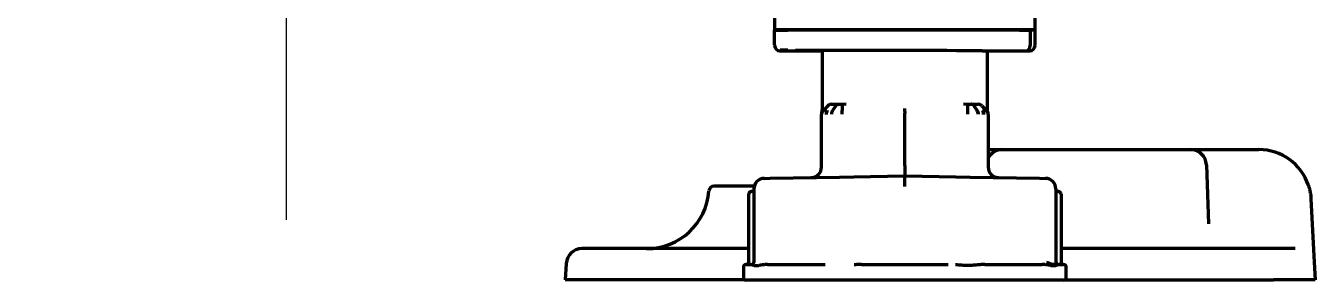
# Model space of a CAD drawing. Header units: inches. Extents: x -2983 to 7024, y 422 to 5529.
# Drawn here: x 4365.1 to 4612.7, y 2093.3 to 2142.1 of the extents above; entities that cross this region are included whole.
import ezdxf

# ---------------------------------------------------------------- set-up
doc = ezdxf.new("R2010")
doc.units = ezdxf.units.IN

# ---------------------------------------------------------------- blocks, each defined once
blk = doc.blocks.new('A$C0B5A562A')
at = {"color": 6}
for p, q in [((0, 50), (0, -50)), ((-50, 0), (50, 0))]:
    blk.add_line(p, q, dxfattribs=at)

msp = doc.modelspace()

# ---------------------------------------------------------------- linework, layer by layer
at = {"linetype": 'Continuous', "lineweight": 70}
for p, q in [((4508.93, 2221.89), (4508.93, 2141.39)), ((4558.93, 2141.39), (4558.93, 2221.89)), ((4510.73, 2141.39), (4508.93, 2141.39)), ((4508.93, 2141.34), (4511.43, 2141.34)), ((4508.93, 2138.49), (4508.93, 2141.34)), ((4510.03, 2141.34), (4510.18, 2141.39)), ((4557.13, 2141.39), (4510.73, 2141.39)), ((4555.98, 2141.34), (4511.43, 2141.34)), ((4516.15, 2141.39), (4516, 2141.34)), ((4531.71, 2141.39), (4531.56, 2141.34)), ((4546.56, 2141.39), (4546.41, 2141.34)), ((4555.32, 2141.34), (4555.22, 2141.39)), ((4555.32, 2141.34), (4555.22, 2141.39)), ((4555.98, 2141.34), (4557.75, 2141.34)), ((4556.83, 2141.34), (4556.68, 2141.39)), ((4558.93, 2141.39), (4557.13, 2141.39)), ((4557.83, 2141.34), (4557.68, 2141.39)), ((4557.98, 2141.34), (4557.75, 2141.34)), ((4557.98, 2141.34), (4557.98, 2138.34)), ((4557.98, 2141.34), (4558.2, 2141.34)), ((4557.98, 2141.34), (4557.98, 2138.34)), ((4558.93, 2141.34), (4558.2, 2141.34)), ((4558.93, 2138.35), (4558.93, 2141.34)), ((4508.93, 2138.49), (4508.93, 2138.35)), ((4510.37, 2137.34), (4510.6, 2137.34)), ((4510.37, 2137.34), (4510.6, 2137.34)), ((4510.6, 2137.34), (4518.06, 2137.34)), ((4510.6, 2137.34), (4518.06, 2137.34)), ((4518.06, 2137.43), (4518.06, 2125.65)), ((4548.78, 2137.34), (4557.27, 2137.34)), ((4548.78, 2137.34), (4557.27, 2137.34)), ((4549.81, 2125.65), (4549.81, 2137.34)), ((4557.27, 2137.34), (4557.5, 2137.34)), ((4557.27, 2137.34), (4557.5, 2137.34)), ((4519.84, 2127.1), (4520.15, 2127.1)), ((4520.15, 2127.1), (4521.19, 2127.12)), ((4521.92, 2127.13), (4522.69, 2127.15)), ((4545.18, 2127.15), (4545.95, 2127.13)), ((4546.68, 2127.12), (4547.72, 2127.1)), ((4547.72, 2127.1), (4548.03, 2127.1)), ((4517.93, 2115.03), (4517.93, 2125.15)), ((4519.15, 2126.8), (4518.22, 2125.85)), ((4520.7, 2126.82), (4520.05, 2125.88)), ((4521.92, 2126.84), (4521.92, 2125.9)), ((4533.93, 2115.34), (4533.93, 2125.4)), ((4545.95, 2126.84), (4545.95, 2125.9)), ((4547.17, 2126.82), (4547.82, 2125.88)), ((4547.82, 2125.88), (4547.82, 2125.88)), ((4548.72, 2126.8), (4549.65, 2125.85)), ((4549.93, 2125.15), (4549.93, 2115.03)), ((4549.93, 2118.39), (4552.63, 2118.39)), ((4552.63, 2118.39), (4558.13, 2118.39)), ((4558.13, 2118.39), (4583.34, 2118.39)), ((4583.34, 2118.39), (4588.84, 2118.39)), ((4588.84, 2118.39), (4597.06, 2118.39)), ((4597.06, 2118.39), (4601.93, 2118.39)), ((4591.84, 2115.5), (4592.23, 2104.13)), ((4506.91, 2112.87), (4508.08, 2112.89)), ((4508.08, 2112.89), (4521.38, 2113.12)), ((4521.38, 2113.12), (4524.14, 2113.17)), ((4524.14, 2113.17), (4533.83, 2113.34)), ((4533.83, 2113.34), (4533.93, 2113.34)), ((4533.93, 2113.34), (4534.04, 2113.34)), ((4534.04, 2113.34), (4543.73, 2113.17)), ((4543.73, 2113.17), (4546.49, 2113.12)), ((4546.49, 2113.12), (4559.78, 2112.89)), ((4559.78, 2112.89), (4560.96, 2112.87)), ((4505.02, 2111.39), (4497.31, 2111.39)), ((4503.95, 2109.59), (4503.95, 2109.84)), ((4504.7, 2110.34), (4504.45, 2110.34)), ((4504.95, 2110.87), (4504.95, 2096.72)), ((4562.92, 2110.87), (4562.92, 2096.72)), ((4563.42, 2110.34), (4563.17, 2110.34)), ((4563.92, 2109.84), (4563.92, 2109.59)), ((4503.95, 2096.84), (4503.95, 2109.59)), ((4563.92, 2109.59), (4563.92, 2096.84)), ((4611.92, 2108.92), (4612.56, 2096.77)), ((4503.95, 2099.39), (4471.9, 2099.39)), ((4604.58, 2099.39), (4563.92, 2099.39)), ((4608.9, 2099.39), (4604.58, 2099.39)), ((4468.9, 2096.55), (4468.73, 2093.39)), ((4502.93, 2095.84), (4502.93, 2093.84)), ((4503.49, 2096.34), (4504.45, 2096.34)), ((4503.97, 2096.84), (4503.95, 2096.84)), ((4507.57, 2096.34), (4518.6, 2096.34)), ((4525.61, 2096.34), (4542.26, 2096.34)), ((4549.27, 2096.34), (4560.3, 2096.34)), ((4563.42, 2096.34), (4564.38, 2096.34)), ((4564.93, 2093.84), (4564.93, 2095.84)), ((4612.56, 2096.77), (4612.73, 2093.39)), ((4503.22, 2093.39), (4468.73, 2093.39)), ((4564.43, 2093.34), (4503.43, 2093.34)), ((4564.65, 2093.39), (4604.75, 2093.39)), ((4612.73, 2093.39), (4604.75, 2093.39))]:
    msp.add_line(p, q, dxfattribs=at)
for centre, radius, start, end in [((4519.86, 2126.1), 1, 91, 135.5), ((4518.93, 2125.15), 1, 135.5, 180), ((4516.06, 2126.01), 2, 344.3099, 0.04), ((4548.93, 2125.15), 1, 0, 44.5), ((4551.81, 2126.01), 2, 187.3277, 195.6901), ((4552.63, 2115.39), 3, 90, 154.0296), ((4588.84, 2115.39), 3, 2, 90), ((4601.93, 2108.39), 10, 18.4467, 90), ((4515.93, 2115.03), 2, 271, 0), ((4551.93, 2115.03), 2, 180, 269), ((4506.95, 2110.87), 2, 91, 180), ((4560.92, 2110.87), 2, 0, 89), ((4484.35, 2111.39), 12, 270, 355.5883), ((4497.31, 2110.39), 1, 90, 175.5883), ((4504.45, 2109.84), 0.5, 90, 180), ((4504.7, 2110.59), 0.25, 270, 0), ((4563.17, 2110.59), 0.25, 180, 270), ((4563.42, 2109.84), 0.5, 0, 90), ((4471.9, 2096.39), 3, 90, 177), ((4503.43, 2095.84), 0.5, 90, 180), ((4504.45, 2096.84), 0.5, 270, 0), ((4563.42, 2096.84), 0.5, 180, 270), ((4564.42, 2096.84), 0.5, 180, 270), ((4564.43, 2095.84), 0.5, 0, 90), ((4503.43, 2093.84), 0.5, 180, 270), ((4564.43, 2093.84), 0.5, 270, 0)]:
    msp.add_arc(centre, radius, start, end, dxfattribs=at)
for centre, major_axis, ratio, start_param, end_param in [((4509.93, 2138.35), (1, 0), 0.999995, 3.141593, 4.709304), ((4511.43, 2137.34), (-1.5, 0), 0.003085, 0.00001, 0.785408), ((4511.43, 2137.48), (-1.5, 0), 0.003085, 4.712398, 5.977528), ((4533.93, 2137.34), (-21, 0.06), 0.003085, 3.927, 6.996876), ((4557.27, 2138.34), (0, 1), 0.707107, 3.141593, 4.712389), ((4557.27, 2138.34), (0, 1), 0.707107, 3.141593, 4.712389), ((4556.44, 2137.34), (1.5, 0), 0.003085, 5.497778, 6.283176), ((4557.93, 2138.35), (1, 0), 0.999995, 4.715474, 6.283185), ((4545.93, 2126.13), (-0.017, -1), 0.01745, 2.356346, 3.141594), ((4548.01, 2126.1), (0, 1), 1, 5.48906, 6.265732), ((4519.52, 2125.16), (0.01, -1), 0.707088, 3.925849, 4.70425), ((4547.32, 2125.18), (-0.017, -1), 0.707053, 1.583129, 2.362365), ((4548.35, 2125.16), (-0.01, -1), 0.707088, 1.578072, 2.357338), ((4564.38, 2096.84), (0, -0.5), 0.961623, 4.712389, 6.283185)]:
    msp.add_ellipse(centre, major_axis=major_axis, ratio=ratio, start_param=start_param, end_param=end_param, dxfattribs=at)
for points, knots in [([(4520.7, 2126.82), (4520.73, 2126.87), (4520.76, 2126.91), (4520.82, 2126.97), (4520.84, 2126.98), (4520.87, 2127.01), (4520.88, 2127.01), (4520.9, 2127.03), (4520.91, 2127.03), (4520.96, 2127.07), (4521.01, 2127.08), (4521.06, 2127.1), (4521.08, 2127.11), (4521.09, 2127.11), (4521.1, 2127.11), (4521.1, 2127.11), (4521.11, 2127.11), (4521.12, 2127.11), (4521.14, 2127.12), (4521.17, 2127.12), (4521.19, 2127.12)], [0, 0, 0, 0, 0.25, 0.25, 0.375, 0.375, 0.4375, 0.4375, 0.5, 0.5, 0.75, 0.75, 0.8125, 0.828125, 0.828125, 0.84375, 0.84375, 0.875, 0.875, 1, 1, 1, 1]), ([(4521.19, 2127.12), (4521.24, 2127.12), (4521.29, 2127.12), (4521.37, 2127.12), (4521.4, 2127.12), (4521.45, 2127.12), (4521.46, 2127.12), (4521.49, 2127.12), (4521.51, 2127.13), (4521.59, 2127.13), (4521.65, 2127.13), (4521.75, 2127.13), (4521.79, 2127.13), (4521.85, 2127.13), (4521.89, 2127.13), (4521.92, 2127.13)], [0, 0, 0, 0, 0.25, 0.25, 0.375, 0.375, 0.4375, 0.4375, 0.5, 0.5, 0.75, 0.75, 0.875, 0.875, 1, 1, 1, 1]), ([(4521.92, 2126.84), (4521.92, 2126.89), (4521.92, 2126.97), (4521.92, 2127.03), (4521.92, 2127.08), (4521.92, 2127.1), (4521.92, 2127.12), (4521.92, 2127.12), (4521.92, 2127.12), (4521.92, 2127.13), (4521.92, 2127.13), (4521.92, 2127.13), (4521.92, 2127.13), (4521.92, 2127.13)], [0, 0, 0, 0, 0.25, 0.5, 0.5, 0.75, 0.75, 0.8125, 0.84375, 0.84375, 0.875, 0.875, 1, 1, 1, 1]), ([(4545.95, 2127.13), (4545.96, 2127.13), (4545.98, 2127.13), (4546.01, 2127.13), (4546.07, 2127.13), (4546.15, 2127.13), (4546.21, 2127.13), (4546.26, 2127.13), (4546.28, 2127.13), (4546.31, 2127.13), (4546.33, 2127.13), (4546.41, 2127.12), (4546.47, 2127.12), (4546.55, 2127.12), (4546.58, 2127.12), (4546.63, 2127.12), (4546.66, 2127.12), (4546.68, 2127.12)], [0, 0, 0, 0, 0.0625, 0.0625, 0.125, 0.25, 0.375, 0.375, 0.4375, 0.4375, 0.5, 0.5, 0.75, 0.75, 0.875, 0.875, 1, 1, 1, 1]), ([(4547.17, 2126.82), (4547.14, 2126.87), (4547.1, 2126.91), (4547.06, 2126.96), (4547.05, 2126.97), (4547.03, 2126.98), (4547.02, 2126.99), (4546.99, 2127.01), (4546.97, 2127.03), (4546.9, 2127.07), (4546.86, 2127.09), (4546.81, 2127.1), (4546.79, 2127.11), (4546.78, 2127.11), (4546.77, 2127.11), (4546.77, 2127.11), (4546.76, 2127.11), (4546.75, 2127.11), (4546.73, 2127.12), (4546.7, 2127.12), (4546.68, 2127.12)], [0, 0, 0, 0, 0.25, 0.25, 0.3125, 0.3125, 0.375, 0.375, 0.5, 0.5, 0.75, 0.75, 0.8125, 0.828125, 0.828125, 0.84375, 0.84375, 0.875, 0.875, 1, 1, 1, 1]), ([(4518.06, 2126.01), (4518.06, 2125.94), (4518.05, 2125.8), (4518.03, 2125.64), (4518, 2125.54), (4517.99, 2125.49), (4517.99, 2125.48), (4517.99, 2125.48), (4517.99, 2125.47), (4517.98, 2125.47), (4517.98, 2125.46), (4517.98, 2125.46), (4517.98, 2125.46)], [0, 0, 0, 0, 0.234616, 0.429607, 0.536879, 0.560137, 0.572426, 0.583684, 0.600883, 0.637115, 0.75169, 1, 1, 1, 1]), ([(4519.02, 2125.87), (4519.01, 2125.86), (4519, 2125.84), (4518.99, 2125.82), (4518.98, 2125.81), (4518.96, 2125.77), (4518.94, 2125.74), (4518.91, 2125.66), (4518.88, 2125.6), (4518.86, 2125.51), (4518.85, 2125.48), (4518.84, 2125.42), (4518.83, 2125.39), (4518.82, 2125.32), (4518.82, 2125.28), (4518.82, 2125.24), (4518.82, 2125.23), (4518.82, 2125.22), (4518.82, 2125.2), (4518.82, 2125.18), (4518.82, 2125.16)], [0, 0, 0, 0, 0.0625, 0.0625, 0.125, 0.125, 0.25, 0.25, 0.5, 0.5, 0.625, 0.625, 0.75, 0.75, 0.875, 0.90625, 0.921875, 0.921875, 0.9375, 1, 1, 1, 1]), ([(4520.05, 2125.88), (4520.03, 2125.86), (4520.01, 2125.82), (4519.99, 2125.78), (4519.98, 2125.77), (4519.98, 2125.77), (4519.98, 2125.76), (4519.98, 2125.76), (4519.97, 2125.75), (4519.97, 2125.74), (4519.94, 2125.67), (4519.91, 2125.61), (4519.88, 2125.49), (4519.87, 2125.43), (4519.85, 2125.31), (4519.85, 2125.24), (4519.85, 2125.18)], [0, 0, 0, 0, 0.125, 0.1875, 0.195313, 0.195313, 0.203125, 0.203125, 0.21875, 0.25, 0.25, 0.5, 0.5, 0.75, 0.75, 1, 1, 1, 1]), ([(4521.92, 2125.19), (4521.92, 2125.26), (4521.92, 2125.32), (4521.92, 2125.45), (4521.92, 2125.51), (4521.92, 2125.6), (4521.92, 2125.64), (4521.92, 2125.68), (4521.92, 2125.69), (4521.92, 2125.69), (4521.92, 2125.69), (4521.92, 2125.7), (4521.92, 2125.7), (4521.92, 2125.72), (4521.92, 2125.74), (4521.92, 2125.8), (4521.92, 2125.85), (4521.92, 2125.9)], [0, 0, 0, 0, 0.25, 0.25, 0.5, 0.5, 0.625, 0.65625, 0.660156, 0.660156, 0.664063, 0.664063, 0.671875, 0.6875, 0.75, 0.75, 1, 1, 1, 1]), ([(4533.93, 2125.69), (4533.93, 2125.78), (4533.93, 2125.87), (4533.93, 2126.02), (4533.93, 2126.09), (4533.93, 2126.18), (4533.93, 2126.21), (4533.93, 2126.23), (4533.93, 2126.24), (4533.93, 2126.25), (4533.93, 2126.25), (4533.93, 2126.26)], [0, 0, 0, 0, 0.5, 0.5, 0.75, 0.875, 0.9375, 0.9375, 0.96875, 0.96875, 1, 1, 1, 1]), ([(4533.93, 2125.69), (4533.93, 2125.69), (4533.93, 2125.69), (4533.93, 2125.66), (4533.93, 2125.62), (4533.93, 2125.55), (4533.93, 2125.47), (4533.93, 2125.43), (4533.93, 2125.4)], [0, 0, 0, 0, 0.000031, 0.000031, 0.250024, 0.500016, 0.750008, 1, 1, 1, 1]), ([(4545.95, 2125.9), (4545.95, 2125.85), (4545.95, 2125.8), (4545.95, 2125.69), (4545.96, 2125.63), (4545.96, 2125.51), (4545.95, 2125.45), (4545.95, 2125.32), (4545.95, 2125.26), (4545.95, 2125.19)], [0, 0, 0, 0, 0.25, 0.25, 0.5, 0.5, 0.75, 0.75, 1, 1, 1, 1]), ([(4548.85, 2125.86), (4548.85, 2125.86), (4548.85, 2125.86), (4548.87, 2125.84), (4548.9, 2125.79), (4548.94, 2125.71), (4548.98, 2125.63), (4549, 2125.54), (4549.03, 2125.45), (4549.04, 2125.35), (4549.05, 2125.26), (4549.05, 2125.19), (4549.05, 2125.16)], [0, 0, 0, 0, 0.00004, 0.00004, 0.125035, 0.25003, 0.375025, 0.50002, 0.625015, 0.75001, 0.875005, 1, 1, 1, 1]), ([(4549.89, 2125.46), (4549.89, 2125.45), (4549.89, 2125.46), (4549.89, 2125.46), (4549.88, 2125.48), (4549.88, 2125.49), (4549.88, 2125.49), (4549.88, 2125.49)], [0, 0, 0, 0, 0.555109, 0.898472, 0.948951, 0.984417, 1, 1, 1, 1]), ([(4533.93, 2115.34), (4533.93, 2115.29), (4533.93, 2115.18), (4533.93, 2115.01), (4533.93, 2114.85), (4533.93, 2114.69), (4533.93, 2114.54), (4533.93, 2114.39), (4533.93, 2114.25), (4533.93, 2114.11), (4533.93, 2113.99), (4533.93, 2113.87), (4533.93, 2113.76), (4533.93, 2113.67), (4533.93, 2113.58), (4533.93, 2113.51), (4533.93, 2113.45), (4533.93, 2113.4), (4533.93, 2113.37), (4533.93, 2113.35), (4533.93, 2113.34), (4533.93, 2113.34)], [0, 0, 0, 0, 0.052794, 0.105589, 0.158383, 0.211178, 0.263972, 0.316766, 0.369561, 0.422355, 0.47515, 0.527944, 0.580739, 0.633533, 0.686327, 0.739122, 0.791916, 0.844711, 0.897505, 0.950299, 1, 1, 1, 1]), ([(4533.93, 2111.34), (4533.93, 2111.36), (4533.93, 2111.37), (4533.93, 2111.41), (4533.93, 2111.42), (4533.93, 2111.47), (4533.93, 2111.51), (4533.93, 2111.6), (4533.93, 2111.73), (4533.93, 2111.86), (4533.93, 2111.95), (4533.93, 2111.98), (4533.93, 2112.05), (4533.93, 2112.08), (4533.93, 2112.23), (4533.93, 2112.34), (4533.93, 2112.51), (4533.93, 2112.56), (4533.93, 2112.63), (4533.93, 2112.66), (4533.93, 2112.71), (4533.93, 2112.73), (4533.93, 2112.85), (4533.93, 2112.93), (4533.93, 2113.02), (4533.93, 2113.04), (4533.93, 2113.06), (4533.93, 2113.07), (4533.93, 2113.09), (4533.93, 2113.13), (4533.93, 2113.16), (4533.93, 2113.24), (4533.93, 2113.28), (4533.93, 2113.31), (4533.93, 2113.32), (4533.93, 2113.33), (4533.93, 2113.33), (4533.93, 2113.34), (4533.93, 2113.34), (4533.93, 2113.34)], [0, 0, 0, 0, 0.015666, 0.015666, 0.031332, 0.031332, 0.062663, 0.062663, 0.125326, 0.187989, 0.187989, 0.219321, 0.219321, 0.250653, 0.250653, 0.375979, 0.375979, 0.438642, 0.438642, 0.469974, 0.469974, 0.501305, 0.501305, 0.626631, 0.626631, 0.657963, 0.657963, 0.673629, 0.673629, 0.689295, 0.751958, 0.751958, 0.877284, 0.877284, 0.908616, 0.908616, 0.939947, 0.939947, 1, 1, 1, 1]), ([(4503.95, 2096.84), (4503.95, 2096.81), (4503.94, 2096.78), (4503.93, 2096.71), (4503.92, 2096.68), (4503.9, 2096.62), (4503.88, 2096.59), (4503.85, 2096.54), (4503.82, 2096.51), (4503.78, 2096.47), (4503.75, 2096.44), (4503.7, 2096.41), (4503.67, 2096.39), (4503.61, 2096.37), (4503.58, 2096.36), (4503.51, 2096.35), (4503.48, 2096.34), (4503.45, 2096.34)], [0, 0, 0, 0, 0.125, 0.125, 0.25, 0.25, 0.375, 0.375, 0.5, 0.5, 0.625, 0.625, 0.75, 0.75, 0.875, 0.875, 1, 1, 1, 1]), ([(4506.57, 2096.28), (4506.44, 2096.26), (4506.33, 2096.24), (4506.1, 2096.2), (4506, 2096.17), (4505.79, 2096.13), (4505.7, 2096.11), (4505.58, 2096.1), (4505.56, 2096.09), (4505.52, 2096.09), (4505.49, 2096.09), (4505.43, 2096.08), (4505.35, 2096.08), (4505.27, 2096.08), (4505.2, 2096.09), (4505.16, 2096.09), (4505.09, 2096.11), (4505.06, 2096.12), (4505.01, 2096.13), (4505, 2096.13), (4504.97, 2096.14), (4504.96, 2096.15), (4504.89, 2096.17), (4504.84, 2096.2), (4504.75, 2096.24), (4504.71, 2096.26), (4504.68, 2096.28)], [0, 0, 0, 0, 0.125, 0.125, 0.25, 0.25, 0.375, 0.375, 0.40625, 0.40625, 0.4375, 0.4375, 0.5, 0.5625, 0.5625, 0.625, 0.625, 0.6875, 0.6875, 0.71875, 0.71875, 0.75, 0.75, 0.875, 0.875, 1, 1, 1, 1]), ([(4507.57, 2096.34), (4507.4, 2096.34), (4507.23, 2096.34), (4506.98, 2096.32), (4506.9, 2096.32), (4506.73, 2096.3), (4506.65, 2096.29), (4506.57, 2096.28)], [0, 0, 0, 0, 0.5, 0.5, 0.75, 0.75, 1, 1, 1, 1]), ([(4525.61, 2096.34), (4525.37, 2096.34), (4525.14, 2096.34), (4524.78, 2096.33), (4524.67, 2096.32), (4524.43, 2096.31), (4524.31, 2096.31), (4524.2, 2096.3)], [0, 0, 0, 0, 0.5, 0.5, 0.75, 0.75, 1, 1, 1, 1]), ([(4548.13, 2096.3), (4547.96, 2096.28), (4547.8, 2096.27), (4547.46, 2096.23), (4547.28, 2096.22), (4546.93, 2096.19), (4546.75, 2096.17), (4546.48, 2096.16), (4546.39, 2096.16), (4546.2, 2096.15), (4546.11, 2096.15), (4545.92, 2096.15), (4545.82, 2096.15), (4545.63, 2096.16), (4545.54, 2096.16), (4545.25, 2096.17), (4545.06, 2096.19), (4544.77, 2096.21), (4544.67, 2096.22), (4544.47, 2096.23), (4544.37, 2096.24), (4544.07, 2096.27), (4543.88, 2096.28), (4543.67, 2096.3)], [0, 0, 0, 0, 0.125, 0.125, 0.25, 0.25, 0.375, 0.375, 0.4375, 0.4375, 0.5, 0.5, 0.5625, 0.5625, 0.625, 0.625, 0.75, 0.75, 0.8125, 0.8125, 0.875, 0.875, 1, 1, 1, 1]), ([(4549.27, 2096.34), (4549.08, 2096.34), (4548.89, 2096.34), (4548.61, 2096.33), (4548.51, 2096.32), (4548.32, 2096.31), (4548.22, 2096.31), (4548.13, 2096.3)], [0, 0, 0, 0, 0.5, 0.5, 0.75, 0.75, 1, 1, 1, 1]), ([(4561.3, 2096.28), (4561.22, 2096.29), (4561.14, 2096.3), (4560.97, 2096.32), (4560.89, 2096.32), (4560.72, 2096.33), (4560.64, 2096.34), (4560.47, 2096.34), (4560.38, 2096.34), (4560.3, 2096.34)], [0, 0, 0, 0, 0.25, 0.25, 0.5, 0.5, 0.75, 0.75, 1, 1, 1, 1]), ([(4562.92, 2096.72), (4562.92, 2096.68), (4562.91, 2096.64), (4562.88, 2096.57), (4562.87, 2096.55), (4562.84, 2096.51), (4562.83, 2096.49), (4562.79, 2096.45), (4562.77, 2096.43), (4562.72, 2096.39), (4562.69, 2096.37), (4562.65, 2096.35), (4562.64, 2096.35), (4562.61, 2096.34), (4562.59, 2096.33), (4562.54, 2096.32), (4562.5, 2096.32), (4562.43, 2096.32), (4562.38, 2096.32), (4562.3, 2096.34), (4562.26, 2096.35), (4562.16, 2096.37), (4562.11, 2096.39), (4562.01, 2096.43), (4561.96, 2096.45), (4561.85, 2096.49), (4561.8, 2096.51), (4561.68, 2096.55), (4561.62, 2096.57), (4561.43, 2096.64), (4561.3, 2096.68), (4561.16, 2096.72)], [0, 0, 0, 0, 0.125, 0.125, 0.1875, 0.1875, 0.25, 0.25, 0.3125, 0.3125, 0.375, 0.375, 0.40625, 0.40625, 0.4375, 0.4375, 0.5, 0.5, 0.5625, 0.5625, 0.625, 0.625, 0.6875, 0.6875, 0.75, 0.75, 0.8125, 0.8125, 0.875, 0.875, 1, 1, 1, 1]), ([(4563.19, 2096.28), (4563.16, 2096.26), (4563.12, 2096.24), (4563.03, 2096.2), (4562.98, 2096.17), (4562.87, 2096.13), (4562.81, 2096.11), (4562.73, 2096.1), (4562.71, 2096.09), (4562.67, 2096.09), (4562.65, 2096.09), (4562.6, 2096.08), (4562.56, 2096.08), (4562.48, 2096.08), (4562.44, 2096.08), (4562.35, 2096.09), (4562.31, 2096.09), (4562.17, 2096.11), (4562.08, 2096.13), (4561.92, 2096.16), (4561.87, 2096.17), (4561.77, 2096.2), (4561.71, 2096.21), (4561.54, 2096.24), (4561.42, 2096.26), (4561.3, 2096.28)], [0, 0, 0, 0, 0.125, 0.125, 0.25, 0.25, 0.375, 0.375, 0.40625, 0.40625, 0.4375, 0.4375, 0.5, 0.5, 0.5625, 0.5625, 0.625, 0.625, 0.75, 0.75, 0.8125, 0.8125, 0.875, 0.875, 1, 1, 1, 1]), ([(4563.42, 2096.34), (4563.39, 2096.34), (4563.35, 2096.34), (4563.29, 2096.32), (4563.27, 2096.32), (4563.23, 2096.3), (4563.21, 2096.29), (4563.19, 2096.28)], [0, 0, 0, 0, 0.5, 0.5, 0.75, 0.75, 1, 1, 1, 1]), ([(4564.41, 2096.34), (4564.41, 2096.34), (4564.41, 2096.34), (4564.4, 2096.34), (4564.39, 2096.34), (4564.38, 2096.34)], [0, 0, 0, 0, 0.5, 0.5, 1, 1, 1, 1])]:
    msp.add_open_spline(points, degree=3, knots=knots, dxfattribs=at)
for points, degree in [([(4517.99, 2125.47), (4517.96, 2125.42), (4518, 2125.5)], 2), ([(4547.82, 2125.88), (4547.84, 2125.86), (4547.87, 2125.81), (4547.91, 2125.73), (4547.94, 2125.65), (4547.97, 2125.56), (4547.99, 2125.47), (4548.01, 2125.37), (4548.02, 2125.28), (4548.02, 2125.21), (4548.02, 2125.18)], 3), ([(4549.89, 2125.45), (4549.89, 2125.44), (4549.89, 2125.44)], 2), ([(4611.42, 2111.56), (4611.49, 2111.34), (4611.62, 2110.91), (4611.77, 2110.25), (4611.87, 2109.59), (4611.91, 2109.14), (4611.92, 2108.92)], 3), ([(4503.46, 2096.34), (4503.45, 2096.34), (4503.45, 2096.34), (4503.45, 2096.34)], 3), ([(4503.49, 2096.34), (4503.48, 2096.34), (4503.47, 2096.34), (4503.46, 2096.34), (4503.46, 2096.34), (4503.46, 2096.34)], 3), ([(4503.95, 2096.84), (4503.94, 2096.75)], 1), ([(4564.42, 2096.34), (4564.42, 2096.34), (4564.41, 2096.34), (4564.41, 2096.34)], 3)]:
    msp.add_open_spline(points, degree=degree, dxfattribs=at)

# ---------------------------------------------------------------- block references
msp.add_blockref('A$C0B5A562A', (4415.12, 2154.89))

doc.saveas('drawing.dxf')
